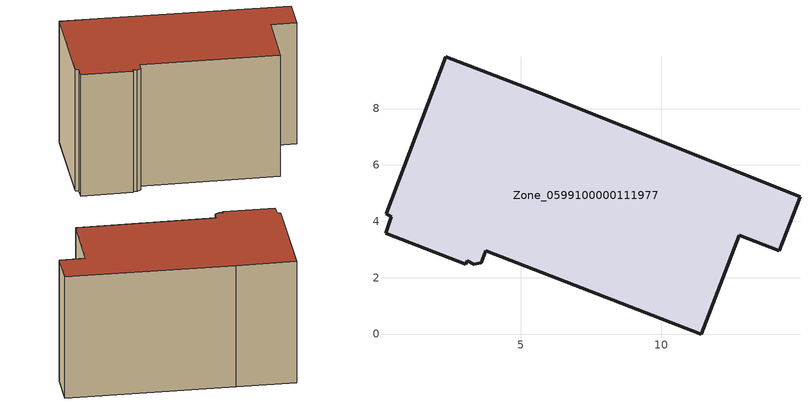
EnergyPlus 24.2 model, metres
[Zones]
Zone_0599100000111977
 floor ground (C_G): 5.63,8.58 14.92,4.87 14.18,2.96 12.77,3.5 11.42,0 3.77,2.95 3.6,2.52 3.35,2.48 3.12,2.61 3.06,2.48 0.21,3.57 0.41,4.17 0.23,4.27 2.34,9.83 z0
 wall outside (C_F): 11.42,0 12.77,3.5 14.18,2.96 14.92,4.87 5.63,8.58 2.34,9.83 0.23,4.27 0.41,4.17 0.21,3.57 3.06,2.48 3.12,2.61 3.35,2.48 3.6,2.52 3.77,2.95 11.42,0 z0:7.94
 roof outside (C_R): 3.06,2.48 3.12,2.61 3.35,2.48 3.6,2.52 3.77,2.95 11.42,0 12.77,3.5 14.18,2.96 14.92,4.87 5.63,8.58 2.34,9.83 0.23,4.27 0.41,4.17 0.21,3.57 z7.94
[BUILDING]
Pand.0599100000111977: North Axis=0; Terrain=City; Loads Convergence Tolerance Value=0.04; Temperature Convergence Tolerance Value=0.4; Solar Distribution=FullExterior; Maximum Number of Warmup Days=25; Minimum Number of Warmup Days=1
[Site:Location]
Rotterdam.The.Hague.AP_ZH_NLD Design_Conditions: Latitude=51.96; Longitude=4.45; Time Zone=1; Elevation=-4.5
[SITE:GROUNDTEMPERATURE:BUILDINGSURFACE]
18, 18, 18, 18, 18, 18, 18, 18, 18, 18, 18, 18
[MATERIAL] Thermal Absorptance=0.9; Solar Absorptance=0.7; Visible Absorptance=0.7
Name | Roughness | Thickness | Conductivity | Density | Specific Heat
G.TC.1975-1991 | MediumSmooth | 0.15 | 0.288461 | 540 | 1210
F.TC.1975-1991 | Rough | 0.3 | 0.230769 | 1920 | 840
R.TC.1975-1991 | MediumRough | 0.2 | 0.153846 | 1500 | 1000
[CONSTRUCTION]
C_G: G.TC.1975-1991
C_F: F.TC.1975-1991
C_R: R.TC.1975-1991
[ZONE]
Zone_0599100000111977: Type=1; Multiplier=1; Ceiling Height=Autocalculate; Volume=Autocalculate; Floor Area=autocalculate; Part of Total Floor Area=Yes
[ZONEINFILTRATION:DESIGNFLOWRATE]
Infil_Zone_0599100000111977: Zone or ZoneList or Space or SpaceList=Zone_0599100000111977; Schedule=AlwaysOn; Design Flow Rate Calculation Method=Flow/Area; Flow Rate per Floor Area=0.003; Constant Term Coefficient=1; Temperature Term Coefficient=0; Velocity Term Coefficient=0; Velocity Squared Term Coefficient=0
[HVACTEMPLATE:ZONE:IDEALLOADSAIRSYSTEM]
Zone_0599100000111977: Maximum Heating Supply Air Temperature=50; Minimum Cooling Supply Air Temperature=13; Maximum Heating Supply Air Humidity Ratio=0.0156; Minimum Cooling Supply Air Humidity Ratio=0.0077; Heating Limit=NoLimit; Cooling Limit=NoLimit; Dehumidification Control Type=ConstantSensibleHeatRatio; Cooling Sensible Heat Ratio=0.7; Dehumidification Setpoint=60; Humidification Control Type=None; Humidification Setpoint=30; Outdoor Air Method=None; Outdoor Air Flow Rate per Person=0.00944; Outdoor Air Flow Rate per Zone Floor Area=0; Outdoor Air Flow Rate per Zone=0; Demand Controlled Ventilation Type=None; Outdoor Air Economizer Type=NoEconomizer; Heat Recovery Type=None; Sensible Heat Recovery Effectiveness=0.7; Latent Heat Recovery Effectiveness=0.65
[ZONECONTROL:THERMOSTAT]
ThermostatControl_Zone_0599100000111977: Zone or ZoneList=Zone_0599100000111977; Control Type Schedule=DualSetpointControlType; Control 1=Thermostat_Zone_0599100000111977; Temperature Difference Between Cutout And Setpoint=0
[THERMOSTATSETPOINT:DUALSETPOINT]
Thermostat_Zone_0599100000111977: Heating Setpoint Temperature Schedule=HeatingSetpoint_Zone_0599100000111977; Cooling Setpoint Temperature Schedule=CoolingSetpoint_Zone_0599100000111977
[SCHEDULE:COMPACT]
HeatingSetpoint_Zone_0599100000111977: Through: 12/31, For: AllDays, Until: 24:00, 21
CoolingSetpoint_Zone_0599100000111977: Through: 12/31, For: AllDays, Until: 24:00, 24
DualSetpointControlType: Through: 12/31, For: AllDays, Until: 24:00, 4
AlwaysOn: Through: 12/31, For: AllDays, Until: 24:00, 1
